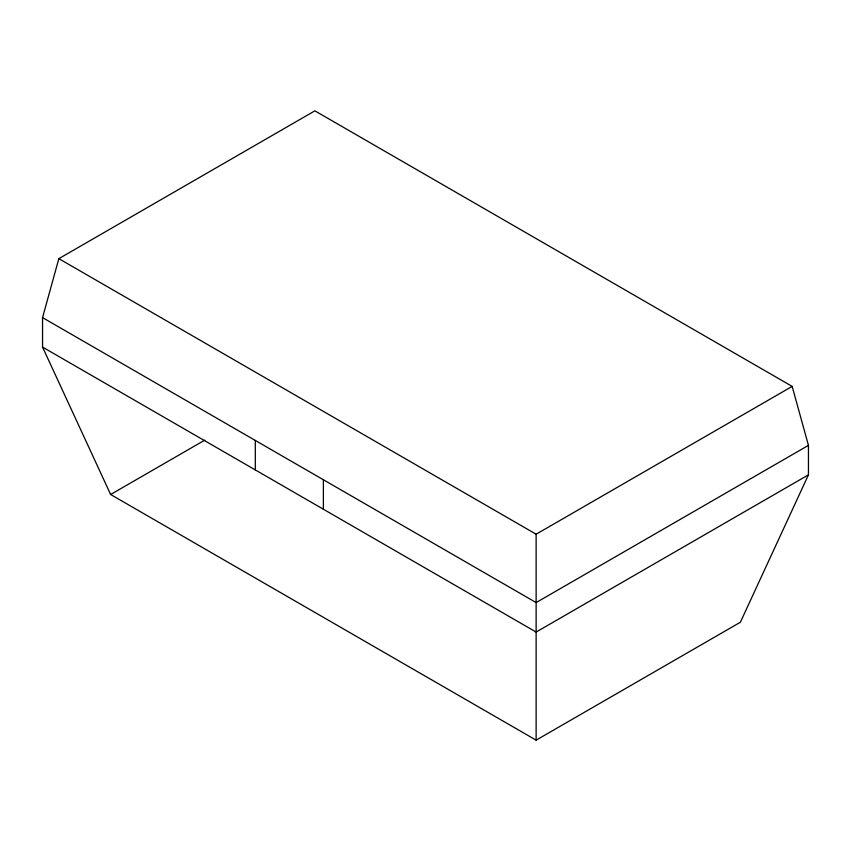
<?xml version="1.0" encoding="UTF-8"?>
<svg xmlns="http://www.w3.org/2000/svg" width="851" height="851" viewBox="0 0 851 851"><rect width="100%" height="100%" fill="white"/><g stroke="black" fill="none" stroke-linecap="round" stroke-linejoin="round"><path stroke-width="1.28" d="M42.55 317.614L58.847 258.661L314.87 110.843L792.153 386.397L808.45 445.36L808.45 474.837L740.37 622.241L536.13 740.157L110.63 494.495L42.55 347.102L42.55 317.614L536.13 602.582L808.45 445.36M110.63 494.495L204.719 440.169M58.847 258.661L536.13 534.215L792.153 386.397M808.45 474.837L536.13 632.059L42.55 347.102M536.13 534.215L536.13 740.157M323.38 479.751L323.38 509.228M255.3 440.446L255.3 469.922"/></g></svg>
